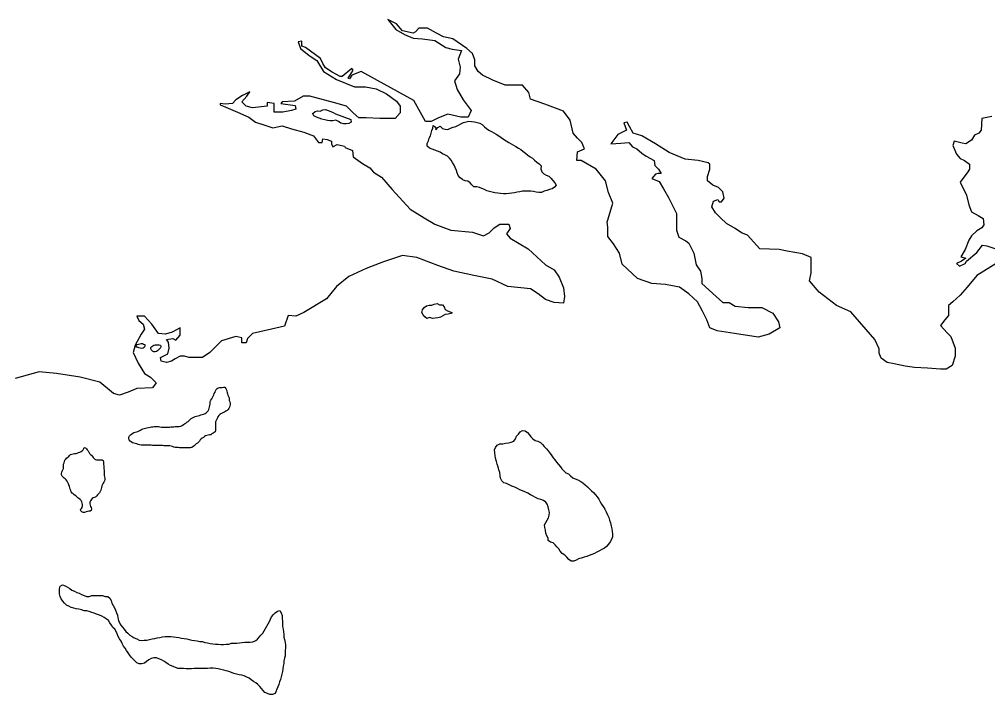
# Model space of a CAD drawing. Header units: inches. Extents: x 2525027 to 2750615, y 3895362 to 4165391.
# Drawn here: x 2602280 to 2609623, y 3913546 to 3918659 of the extents above; entities that cross this region are included whole.
import ezdxf

# ---------------------------------------------------------------- set-up
doc = ezdxf.new("R2010")
doc.units = ezdxf.units.IN
doc.header["$MEASUREMENT"] = 0
doc.layers.add('TDF.DBO', color=7, linetype='Continuous')

msp = doc.modelspace()

# ---------------------------------------------------------------- linework, layer by layer
at = {"layer": 'TDF.DBO'}
for points in [[(2609691.269, 3916817.333), (2609532.342, 3916718.647), (2609461.099, 3916630.926), (2609406.297, 3916570.618), (2609351.495, 3916521.275), (2609318.614, 3916493.862), (2609318.614, 3916450.001), (2609318.614, 3916417.106), (2609291.213, 3916384.21), (2609258.331, 3916340.35), (2609307.653, 3916285.524), (2609335.054, 3916258.111), (2609367.936, 3916170.39), (2609367.936, 3916110.082), (2609346.015, 3916038.809), (2609302.173, 3916011.396), (2609258.331, 3916011.396), (2609159.687, 3916016.879), (2609061.043, 3916022.361), (2608989.8, 3916033.326), (2608907.597, 3916049.774), (2608852.795, 3916060.739), (2608808.953, 3916093.634), (2608792.513, 3916132.012), (2608792.513, 3916164.908), (2608759.631, 3916236.181), (2608578.784, 3916444.519), (2608469.18, 3916493.862), (2608337.654, 3916592.548), (2608266.412, 3916680.269), (2608277.372, 3916740.577), (2608277.372, 3916784.438), (2608277.372, 3916855.711), (2608211.609, 3916883.124), (2608096.525, 3916905.054), (2608036.242, 3916916.019), (2607888.276, 3916921.502), (2607795.114, 3917025.67), (2607751.273, 3917042.118), (2607701.951, 3917075.014), (2607636.188, 3917113.391), (2607592.346, 3917157.252), (2607553.985, 3917195.63), (2607526.584, 3917239.49), (2607537.544, 3917283.351), (2607570.425, 3917294.316), (2607581.386, 3917277.868), (2607597.826, 3917277.868), (2607619.747, 3917305.281), (2607608.787, 3917354.624), (2607575.906, 3917387.52), (2607532.064, 3917403.967), (2607493.702, 3917436.863), (2607493.702, 3917469.758), (2607510.143, 3917524.584), (2607510.143, 3917562.962), (2607499.183, 3917573.927), (2607422.459, 3917590.375), (2607323.815, 3917601.34), (2607203.251, 3917650.683), (2607099.127, 3917716.474), (2606995.002, 3917776.782), (2606929.24, 3917798.712), (2606901.839, 3917848.055), (2606885.398, 3917880.951), (2606857.997, 3917875.468), (2606879.918, 3917820.642), (2606814.155, 3917787.747), (2606759.353, 3917716.474), (2606836.076, 3917721.956), (2606896.358, 3917727.439), (2606923.759, 3917694.543), (2606956.641, 3917678.096), (2606995.002, 3917645.2), (2607027.884, 3917623.27), (2607088.166, 3917590.375), (2607093.646, 3917551.997), (2607121.047, 3917524.584), (2607142.968, 3917491.688), (2607115.567, 3917491.688), (2607099.127, 3917486.206), (2607071.725, 3917453.311), (2607126.528, 3917431.38), (2607159.409, 3917376.555), (2607197.77, 3917310.764), (2607258.053, 3917190.147), (2607258.053, 3917064.048), (2607274.494, 3917009.223), (2607329.296, 3916981.81), (2607351.217, 3916965.362), (2607389.578, 3916888.606), (2607406.019, 3916800.885), (2607438.9, 3916751.542), (2607449.861, 3916696.716), (2607449.861, 3916658.339), (2607559.465, 3916559.652), (2607608.787, 3916515.792), (2607658.109, 3916515.792), (2607701.951, 3916488.379), (2607800.595, 3916477.414), (2607904.719, 3916477.414), (2607986.922, 3916433.553), (2608030.764, 3916367.763), (2608041.724, 3916323.902), (2607959.521, 3916274.559), (2607877.318, 3916252.629), (2607696.47, 3916280.042), (2607564.945, 3916301.972), (2607510.143, 3916323.902), (2607488.222, 3916384.21), (2607455.341, 3916450.001), (2607416.979, 3916521.274), (2607351.217, 3916581.583), (2607279.974, 3916630.926), (2607175.85, 3916652.856), (2607071.725, 3916658.339), (2606962.121, 3916696.716), (2606847.036, 3916806.368), (2606825.116, 3916888.606), (2606781.274, 3916959.88), (2606737.432, 3917014.705), (2606737.432, 3917085.979), (2606731.952, 3917124.357), (2606775.794, 3917266.903), (2606742.912, 3917349.142), (2606720.991, 3917436.863), (2606649.749, 3917524.584), (2606534.664, 3917590.375), (2606501.783, 3917590.375), (2606507.263, 3917656.165), (2606562.065, 3917678.096), (2606540.144, 3917727.439), (2606507.263, 3917760.334), (2606474.382, 3917798.712), (2606452.461, 3917897.398), (2606403.139, 3917963.189), (2606260.653, 3918018.015), (2606151.049, 3918056.393), (2606140.088, 3918105.736), (2606090.766, 3918160.561), (2605959.241, 3918160.561), (2605866.077, 3918198.939), (2605789.354, 3918237.317), (2605756.473, 3918264.73), (2605729.072, 3918308.591), (2605729.072, 3918352.451), (2605712.631, 3918401.794), (2605668.789, 3918440.172), (2605564.665, 3918511.446), (2605493.422, 3918527.893), (2605438.62, 3918555.306), (2605372.857, 3918593.684), (2605307.095, 3918593.684), (2605279.694, 3918566.271), (2605263.253, 3918555.306), (2605181.05, 3918571.754), (2605137.208, 3918626.58), (2605071.445, 3918659.475), (2605131.728, 3918582.719), (2605197.49, 3918544.341), (2605263.253, 3918516.928), (2605334.496, 3918511.446), (2605427.66, 3918500.481), (2605509.863, 3918445.655), (2605559.185, 3918434.69), (2605630.428, 3918423.725), (2605603.027, 3918357.934), (2605619.467, 3918297.626), (2605613.987, 3918248.283), (2605575.626, 3918193.457), (2605597.546, 3918127.666), (2605641.388, 3918050.91), (2605701.671, 3917968.672), (2605679.75, 3917919.329), (2605624.948, 3917919.329), (2605526.304, 3917941.259), (2605455.061, 3917913.846), (2605400.259, 3917886.433), (2605356.417, 3917886.433), (2605268.733, 3918045.428), (2604868.677, 3918264.73), (2604797.434, 3918237.317), (2604780.994, 3918209.905), (2604770.033, 3918215.387), (2604808.395, 3918275.695), (2604797.434, 3918286.66), (2604726.192, 3918226.352), (2604709.751, 3918226.352), (2604649.468, 3918259.248), (2604600.147, 3918292.143), (2604578.226, 3918325.038), (2604561.785, 3918363.416), (2604523.423, 3918390.829), (2604446.7, 3918445.655), (2604419.299, 3918456.62), (2604419.299, 3918494.998), (2604391.898, 3918489.515), (2604408.339, 3918440.172), (2604474.101, 3918385.347), (2604534.384, 3918346.969), (2604583.706, 3918264.73), (2604682.35, 3918204.422), (2604819.355, 3918149.596), (2604901.559, 3918149.596), (2604983.762, 3918133.149), (2605060.485, 3918094.771), (2605137.208, 3918039.945), (2605164.609, 3918001.567), (2605164.609, 3917952.224), (2605126.248, 3917908.363), (2605011.163, 3917908.363), (2604907.039, 3917913.846), (2604852.237, 3917913.846), (2604808.395, 3917952.224), (2604759.073, 3918001.567), (2604660.429, 3918028.98), (2604479.582, 3918078.323), (2604430.26, 3918078.323), (2604364.497, 3918039.945), (2604271.333, 3918034.462), (2604260.373, 3918023.497), (2604369.977, 3918007.05), (2604375.458, 3917979.637), (2604342.576, 3917968.672), (2604276.814, 3917957.707), (2604211.051, 3917957.707), (2604211.051, 3918023.497), (2604156.249, 3918028.98), (2604156.249, 3918001.567), (2604046.644, 3917990.602), (2603997.322, 3918001.567), (2603964.441, 3918034.462), (2604002.803, 3918078.323), (2604024.723, 3918111.218), (2603969.921, 3918083.806), (2603920.599, 3918050.91), (2603893.198, 3918023.497), (2603838.396, 3918018.015), (2603800.034, 3918023.497), (2603800.034, 3918012.532), (2603827.436, 3918001.567), (2603931.56, 3917957.707), (2604019.243, 3917919.329), (2604068.565, 3917880.951), (2604139.808, 3917859.02), (2604200.091, 3917837.09), (2604271.333, 3917853.538), (2604342.576, 3917831.608), (2604435.74, 3917804.195), (2604506.983, 3917776.782), (2604545.344, 3917727.439), (2604572.745, 3917727.439), (2604578.226, 3917754.852), (2604611.107, 3917749.369), (2604643.988, 3917738.404), (2604643.988, 3917716.474), (2604654.949, 3917694.543), (2604687.83, 3917710.991), (2604742.632, 3917700.026), (2604748.112, 3917689.061), (2604802.915, 3917667.131), (2604808.395, 3917617.787), (2604879.638, 3917568.444), (2604934.44, 3917535.549), (2604961.841, 3917502.654), (2605022.123, 3917464.276), (2605104.327, 3917371.072), (2605241.332, 3917223.043), (2605345.456, 3917157.252), (2605427.66, 3917107.909), (2605548.224, 3917064.048), (2605712.631, 3917047.601), (2605794.834, 3917020.188), (2605838.676, 3917042.118), (2605877.038, 3917080.496), (2605920.879, 3917107.909), (2605986.642, 3917107.909), (2605997.602, 3917075.014), (2605970.201, 3917036.636), (2605997.602, 3917003.74), (2606134.608, 3916921.502), (2606266.133, 3916800.885), (2606331.896, 3916762.507), (2606370.257, 3916707.682), (2606403.139, 3916625.443), (2606408.619, 3916559.652), (2606403.139, 3916510.309), (2606331.896, 3916515.792), (2606266.133, 3916537.722), (2606211.331, 3916581.583), (2606151.049, 3916619.961), (2605981.162, 3916636.408), (2605860.597, 3916691.234), (2605723.591, 3916718.647), (2605570.145, 3916751.542), (2605449.581, 3916795.403), (2605290.654, 3916855.711), (2605181.05, 3916872.159), (2605038.564, 3916822.815), (2604907.039, 3916773.472), (2604775.514, 3916713.164), (2604682.35, 3916636.408), (2604605.627, 3916543.205), (2604435.74, 3916439.036), (2604375.458, 3916411.623), (2604315.175, 3916417.106), (2604287.774, 3916334.867), (2604189.13, 3916312.937), (2604046.644, 3916280.042), (2604008.283, 3916241.664), (2603997.322, 3916208.768), (2603964.441, 3916208.768), (2603964.441, 3916247.146), (2603920.599, 3916258.111), (2603810.995, 3916225.216), (2603722.196, 3916137.495), (2603667.394, 3916099.117), (2603607.112, 3916099.117), (2603563.27, 3916099.117), (2603530.388, 3916110.082), (2603497.507, 3916110.082), (2603459.146, 3916088.152), (2603431.744, 3916071.704), (2603393.383, 3916060.739), (2603355.021, 3916071.704), (2603349.541, 3916099.117), (2603404.343, 3916126.53), (2603415.304, 3916170.39), (2603409.824, 3916214.251), (2603393.383, 3916236.181), (2603442.705, 3916241.664), (2603464.626, 3916230.698), (2603497.507, 3916269.076), (2603497.507, 3916323.902), (2603437.225, 3916291.007), (2603387.903, 3916274.559), (2603333.101, 3916280.042), (2603283.779, 3916351.315), (2603228.976, 3916411.623), (2603168.694, 3916411.623), (2603185.135, 3916378.728), (2603218.016, 3916351.315), (2603228.976, 3916312.937), (2603201.575, 3916274.559), (2603157.734, 3916192.32), (2603141.293, 3916137.495), (2603179.654, 3916055.256), (2603228.976, 3915978.5), (2603272.818, 3915951.088), (2603316.66, 3915907.227), (2603289.259, 3915868.849), (2603168.694, 3915863.367), (2603102.931, 3915835.954), (2603037.169, 3915814.023), (2602993.327, 3915824.989), (2602889.203, 3915912.71), (2602741.237, 3915951.088), (2602560.39, 3915978.5), (2602428.864, 3915989.466), (2602248.017, 3915940.122)], [(2609647.427, 3917924.811), (2609570.704, 3917908.364), (2609565.224, 3917820.643), (2609548.783, 3917798.712), (2609515.902, 3917782.265), (2609493.981, 3917743.887), (2609450.139, 3917716.474), (2609422.738, 3917721.956), (2609362.455, 3917738.404), (2609351.495, 3917705.509), (2609378.896, 3917639.718), (2609406.297, 3917606.822), (2609439.178, 3917590.375), (2609477.54, 3917562.962), (2609477.54, 3917524.584), (2609461.099, 3917497.171), (2609433.698, 3917464.276), (2609406.297, 3917425.898), (2609455.619, 3917327.212), (2609472.06, 3917255.938), (2609493.981, 3917201.113), (2609543.303, 3917173.7), (2609581.664, 3917151.77), (2609587.144, 3917102.426), (2609570.704, 3917080.496), (2609532.342, 3917058.566), (2609493.981, 3917020.188), (2609472.06, 3916987.293), (2609444.659, 3916916.019), (2609411.777, 3916861.194), (2609450.139, 3916850.228), (2609417.258, 3916828.298), (2609378.896, 3916811.85), (2609400.817, 3916789.92), (2609444.659, 3916811.85), (2609455.619, 3916828.298), (2609532.342, 3916894.089), (2609576.184, 3916948.915), (2609609.065, 3916943.432), (2609707.709, 3916910.537)]]:
    msp.add_lwpolyline(points, dxfattribs=at)
for points in [[(2604503.76, 3917946.432), (2604519.494, 3917961.188), (2604538.803, 3917966.815), (2604559.649, 3917965.339), (2604578.952, 3917974.519), (2604599.793, 3917976.089), (2604618.616, 3917969.024), (2604638.455, 3917962.47), (2604656.774, 3917953.881), (2604675.6, 3917944.786), (2604790.577, 3917901.387), (2604793.664, 3917881.596), (2604775.382, 3917870.896), (2604755.052, 3917867.297), (2604734.717, 3917867.251), (2604714.877, 3917873.297), (2604698.078, 3917885.443), (2604676.197, 3917896.562), (2604655.362, 3917891.948), (2604634.521, 3917890.377), (2604613.672, 3917892.87), (2604592.818, 3917898.406), (2604571.962, 3917903.944), (2604551.105, 3917912.019), (2604530.754, 3917920.096), (2604511.416, 3917930.204), (2604501.214, 3917948.964)], [(2605966.786, 3917740.056), (2605987.143, 3917727.918), (2606005.465, 3917717.299), (2606023.787, 3917706.679), (2606041.092, 3917696.058), (2606059.922, 3917684.933), (2606078.246, 3917673.805), (2606094.536, 3917661.151), (2606113.883, 3917646.474), (2606132.212, 3917632.301), (2606149.52, 3917619.648), (2606166.319, 3917607.503), (2606182.613, 3917593.326), (2606198.907, 3917579.149), (2606218.254, 3917564.47), (2606232.008, 3917549.273), (2606231.032, 3917526.935), (2606237.682, 3917504.613), (2606253.469, 3917490.435), (2606271.787, 3917480.832), (2606290.108, 3917471.229), (2606305.384, 3917458.064), (2606321.179, 3917438.809), (2606336.463, 3917421.584), (2606347.678, 3917404.857), (2606334.489, 3917388.075), (2606316.716, 3917377.375), (2606296.393, 3917370.223), (2606276.577, 3917364.596), (2606255.237, 3917357.44), (2606236.442, 3917349.276), (2606216.107, 3917348.723), (2606195.766, 3917351.216), (2606175.422, 3917355.739), (2606154.574, 3917358.23), (2606133.22, 3917358.69), (2606112.885, 3917358.645), (2606092.041, 3917358.091), (2606071.716, 3917352.968), (2606050.367, 3917350.383), (2606030.548, 3917346.277), (2606010.218, 3917342.679), (2605989.889, 3917339.587), (2605967.522, 3917338.521), (2605946.675, 3917339.49), (2605924.304, 3917340.963), (2605903.964, 3917342.948), (2605882.097, 3917345.945), (2605861.752, 3917350.976), (2605841.408, 3917356.007), (2605821.569, 3917362.054), (2605802.742, 3917371.148), (2605783.916, 3917379.229), (2605764.583, 3917387.308), (2605744.748, 3917391.832), (2605723.903, 3917391.786), (2605708.623, 3917407.487), (2605693.853, 3917421.669), (2605676.547, 3917433.305), (2605656.204, 3917437.321), (2605639.859, 3917444.808), (2605636.868, 3917446.414), (2605618.033, 3917460.078), (2605603.259, 3917476.289), (2605597.63, 3917496.583), (2605590.478, 3917515.348), (2605581.796, 3917536.649), (2605573.629, 3917554.906), (2605560.374, 3917574.674), (2605550.681, 3917593.434), (2605538.957, 3917609.652), (2605522.661, 3917624.845), (2605503.835, 3917633.432), (2605485.01, 3917641.511), (2605468.212, 3917653.15), (2605447.862, 3917660.719), (2605427.002, 3917669.302), (2605407.672, 3917675.35), (2605387.831, 3917682.92), (2605368.484, 3917698.106), (2605369.462, 3917719.428), (2605378.065, 3917740.768), (2605385.148, 3917760.074), (2605394.774, 3917777.863), (2605399.313, 3917797.67), (2605404.87, 3917816.972), (2605411.444, 3917836.277), (2605414.967, 3917856.084), (2605431.765, 3917843.937), (2605435.872, 3917823.134), (2605449.565, 3917840.932), (2605468.36, 3917849.603), (2605484.658, 3917833.396), (2605504.497, 3917826.841), (2605526.869, 3917825.368), (2605546.172, 3917834.549), (2605565.985, 3917842.207), (2605585.8, 3917848.851), (2605606.118, 3917858.542), (2605624.404, 3917867.212), (2605643.195, 3917877.914), (2605664.028, 3917884.052), (2605685.374, 3917887.653), (2605706.221, 3917886.178), (2605728.085, 3917884.196), (2605748.939, 3917879.166), (2605769.283, 3917874.135), (2605786.588, 3917863.513), (2605803.904, 3917846.801), (2605819.18, 3917833.636), (2605837.505, 3917821.495), (2605855.825, 3917811.383), (2605874.654, 3917801.272), (2605892.468, 3917790.652), (2605912.319, 3917777.498), (2605929.12, 3917764.845), (2605947.445, 3917752.195)], [(2605403.735, 3916494.086), (2605423.04, 3916501.743), (2605444.382, 3916506.868), (2605463.21, 3916497.772), (2605484.562, 3916498.327), (2605498.823, 3916483.638), (2605506.486, 3916463.349), (2605523.792, 3916452.221), (2605542.615, 3916445.156), (2605558.739, 3916437.151), (2605548.742, 3916430.956), (2605528.415, 3916426.85), (2605506.556, 3916425.277), (2605487.766, 3916414.067), (2605469.991, 3916403.876), (2605450.173, 3916399.262), (2605429.335, 3916395.662), (2605408.494, 3916394.093), (2605388.654, 3916401.155), (2605367.821, 3916395.017), (2605352.038, 3916407.673), (2605337.775, 3916422.362), (2605328.59, 3916440.616), (2605334.146, 3916460.934), (2605346.825, 3916478.222), (2605363.578, 3916490.442), (2605383.398, 3916495.056)], [(2603230.216, 3916196.622), (2603230.79, 3916184.162), (2603225.631, 3916174.444), (2603216.669, 3916168.76), (2603204.202, 3916167.915), (2603194.067, 3916168.219), (2603184.574, 3916171.884), (2603175.94, 3916177.147), (2603165.818, 3916177.854), (2603165.863, 3916188.403), (2603171.927, 3916196.741), (2603181.753, 3916199.695), (2603191.19, 3916203.199), (2603201.388, 3916205.057), (2603211.823, 3916205.693), (2603220.719, 3916200.152)], [(2603318.45, 3916144.08), (2603308.106, 3916141.954), (2603297.718, 3916142.806), (2603288.946, 3916147.936), (2603280.893, 3916154.534), (2603274.805, 3916163.506), (2603275.786, 3916173.756), (2603283.173, 3916181.109), (2603290.429, 3916186.542), (2603298.628, 3916191.332), (2603308.184, 3916194.292), (2603318.617, 3916194.928), (2603328.751, 3916194.624), (2603338.751, 3916194.326), (2603348.817, 3916191.726), (2603351.213, 3916181.374), (2603349.157, 3916171.428), (2603342.023, 3916163.527), (2603334.64, 3916156.309), (2603326.87, 3916149.779)], [(2603655.219, 3915664.435), (2603664.926, 3915667.932), (2603674.606, 3915670.484), (2603686.351, 3915674.324), (2603695.041, 3915680.016), (2603702.303, 3915687.644), (2603709.162, 3915695.418), (2603715.112, 3915704.437), (2603718.248, 3915714.352), (2603720.599, 3915725.102), (2603722.805, 3915735.584), (2603724.459, 3915745.68), (2603725.18, 3915756.206), (2603725.761, 3915766.603), (2603730.108, 3915776.347), (2603737.709, 3915786.263), (2603742.992, 3915795.573), (2603748.159, 3915805.561), (2603752.503, 3915815.17), (2603756.721, 3915825.051), (2603761.909, 3915835.716), (2603766.532, 3915845.587), (2603771.425, 3915855.449), (2603777.613, 3915863.379), (2603786.696, 3915868.652), (2603796.383, 3915871.474), (2603807.103, 3915872.642), (2603817.377, 3915872.47), (2603827.424, 3915873.792), (2603837.547, 3915873.084), (2603843.647, 3915864.516), (2603848.185, 3915853.426), (2603851.399, 3915843.321), (2603852.841, 3915832.729), (2603853.152, 3915830.949), (2603856.067, 3915823.03), (2603859.401, 3915812.38), (2603863.164, 3915802.531), (2603868.155, 3915793.049), (2603869.072, 3915783.014), (2603869.704, 3915772.445), (2603873.459, 3915762.324), (2603877.234, 3915752.88), (2603877.73, 3915742.315), (2603875.4, 3915732.242), (2603870.936, 3915723.178), (2603866.863, 3915713.563), (2603861.846, 3915704.111), (2603853.394, 3915697.33), (2603844.305, 3915691.92), (2603835.492, 3915686.639), (2603826.022, 3915682.053), (2603815.886, 3915677.757), (2603807.187, 3915671.797), (2603798.624, 3915665.83), (2603790.834, 3915658.626), (2603784.364, 3915650.298), (2603780.036, 3915641.229), (2603774.713, 3915630.569), (2603769.967, 3915621.108), (2603766.826, 3915611.059), (2603765.967, 3915600.399), (2603765.648, 3915589.725), (2603765.301, 3915578.104), (2603765.391, 3915567.552), (2603766.706, 3915557.234), (2603766.669, 3915546.956), (2603763.799, 3915536.898), (2603756.411, 3915529.544), (2603747.356, 3915525.217), (2603737.632, 3915521.18), (2603730.911, 3915513.538), (2603720.745, 3915512.758), (2603710.561, 3915511.439), (2603700.728, 3915508.218), (2603691.013, 3915504.45), (2603682.08, 3915499.712), (2603674.057, 3915493.732), (2603665.103, 3915488.319), (2603656.942, 3915482.206), (2603649.8, 3915474.034), (2603644.116, 3915464.871), (2603637.249, 3915456.826), (2603628.546, 3915450.73), (2603620.24, 3915444.35), (2603612.852, 3915436.997), (2603605.072, 3915430.062), (2603597.306, 3915423.668), (2603587.077, 3915416.263), (2603576.862, 3915413.864), (2603566.441, 3915413.636), (2603556.442, 3915413.934), (2603545.09, 3915414.272), (2603534.28, 3915414.596), (2603523.605, 3915414.914), (2603513.606, 3915415.214), (2603503.336, 3915415.52), (2603492.256, 3915415.851), (2603481.85, 3915416.162), (2603471.045, 3915416.622), (2603460.137, 3915418.163), (2603450.344, 3915420.891), (2603439.894, 3915424.178), (2603429.831, 3915426.914), (2603418.804, 3915429.001), (2603407.871, 3915429.734), (2603397.33, 3915430.049), (2603384.224, 3915430.441), (2603374.088, 3915430.743), (2603363.954, 3915431.046), (2603352.604, 3915431.385), (2603341.253, 3915431.725), (2603330.578, 3915432.043), (2603320.578, 3915432.342), (2603310.173, 3915432.653), (2603300.039, 3915432.957), (2603289.094, 3915433.284), (2603277.608, 3915433.626), (2603266.391, 3915433.962), (2603253.961, 3915434.333), (2603243.556, 3915434.645), (2603233.286, 3915434.952), (2603223.017, 3915435.257), (2603212.477, 3915435.572), (2603201.532, 3915435.9), (2603190.483, 3915437.313), (2603180.291, 3915440.186), (2603168.904, 3915443.908), (2603156.968, 3915447.24), (2603146.362, 3915449.856), (2603136.332, 3915453.673), (2603127.308, 3915459.488), (2603119.522, 3915465.941), (2603111.125, 3915474.577), (2603108.585, 3915484.662), (2603108.762, 3915495.07), (2603113.778, 3915504.523), (2603121.031, 3915511.881), (2603129.083, 3915518.807), (2603138.182, 3915524.622), (2603147.533, 3915529.753), (2603157.661, 3915533.778), (2603167.613, 3915536.455), (2603177.85, 3915539.53), (2603187.16, 3915543.311), (2603196.919, 3915548.563), (2603205.729, 3915553.71), (2603216.005, 3915558.137), (2603225.969, 3915561.22), (2603235.91, 3915563.493), (2603245.979, 3915565.492), (2603257.824, 3915568.113), (2603269.545, 3915571.144), (2603280.416, 3915572.847), (2603291.005, 3915574.155), (2603302.129, 3915575.31), (2603313.23, 3915575.654), (2603323.774, 3915575.474), (2603334.584, 3915575.152), (2603344.83, 3915574.034), (2603355.734, 3915572.355), (2603365.718, 3915571.516), (2603375.713, 3915571.082), (2603386.253, 3915570.767), (2603397.333, 3915570.435), (2603407.904, 3915571.202), (2603418.077, 3915572.115), (2603428.247, 3915573.028), (2603438.279, 3915573.811), (2603449.252, 3915574.429), (2603460.226, 3915575.049), (2603471.203, 3915575.802), (2603481.366, 3915576.444), (2603491.403, 3915577.362), (2603502.023, 3915579.75), (2603511.902, 3915584.459), (2603522.23, 3915590.642), (2603531.858, 3915596.035), (2603540.565, 3915602.267), (2603549.026, 3915609.316), (2603557.582, 3915615.013), (2603566.301, 3915621.649), (2603574.237, 3915629.258), (2603582.574, 3915636.716), (2603591.81, 3915642.528), (2603601.692, 3915647.371), (2603611.833, 3915651.801), (2603621.945, 3915655.285), (2603632.292, 3915657.547), (2603643.609, 3915660.591)], [(2606378.024, 3915270.847), (2606389.745, 3915254.629), (2606405.025, 3915239.434), (2606420.811, 3915226.271), (2606439.128, 3915217.175), (2606454.916, 3915202.997), (2606471.72, 3915188.313), (2606490.546, 3915179.217), (2606510.896, 3915171.648), (2606532.268, 3915160.53), (2606548.558, 3915148.89), (2606565.365, 3915133.191), (2606583.693, 3915119.017), (2606598.462, 3915104.33), (2606613.741, 3915089.643), (2606628.002, 3915075.462), (2606645.32, 3915058.241), (2606658.058, 3915042.533), (2606669.274, 3915025.298), (2606679.477, 3915006.539), (2606689.677, 3914988.287), (2606702.421, 3914970.041), (2606714.659, 3914949.763), (2606724.357, 3914928.972), (2606734.566, 3914906.659), (2606744.26, 3914887.898), (2606751.416, 3914866.593), (2606757.555, 3914846.302), (2606764.209, 3914820.936), (2606768.821, 3914801.148), (2606771.909, 3914780.851), (2606773.472, 3914760.041), (2606771.984, 3914739.732), (2606764.393, 3914720.933), (2606754.768, 3914702.129), (2606743.614, 3914684.845), (2606728.393, 3914668.566), (2606711.64, 3914655.331), (2606692.85, 3914644.121), (2606674.566, 3914633.926), (2606655.266, 3914623.731), (2606636.474, 3914613.536), (2606617.677, 3914605.881), (2606597.356, 3914598.22), (2606577.54, 3914592.591), (2606557.725, 3914585.948), (2606536.891, 3914579.81), (2606516.567, 3914573.165), (2606497.773, 3914564.493), (2606479.486, 3914556.331), (2606459.148, 3914557.301), (2606441.331, 3914569.951), (2606427.065, 3914586.671), (2606411.28, 3914600.849), (2606392.95, 3914615.53), (2606377.669, 3914631.74), (2606365.435, 3914649.479), (2606352.188, 3914665.186), (2606338.434, 3914680.385), (2606324.679, 3914695.583), (2606303.825, 3914701.119), (2606285.501, 3914713.262), (2606285.5, 3914713.262), (2606285.468, 3914731.028), (2606274.759, 3914749.28), (2606268.622, 3914768.556), (2606266.041, 3914790.378), (2606259.903, 3914810.67), (2606257.831, 3914830.97), (2606266.949, 3914849.773), (2606278.61, 3914867.058), (2606288.236, 3914884.847), (2606292.775, 3914905.163), (2606294.77, 3914925.98), (2606291.174, 3914946.277), (2606285.036, 3914966.568), (2606278.899, 3914986.86), (2606267.175, 3915003.585), (2606249.359, 3915015.729), (2606230.534, 3915023.301), (2606209.679, 3915029.346), (2606190.344, 3915038.44), (2606172.023, 3915048.551), (2606152.175, 3915059.675), (2606131.819, 3915070.797), (2606109.939, 3915081.409), (2606091.113, 3915089.488), (2606071.781, 3915096.552), (2606053.971, 3915106.156), (2606034.125, 3915115.757), (2606011.739, 3915125.352), (2605990.878, 3915134.443), (2605970.015, 3915144.549), (2605950.179, 3915149.582), (2605935.916, 3915164.27), (2605925.713, 3915184.045), (2605922.626, 3915203.835), (2605918.515, 3915227.177), (2605912.378, 3915247.976), (2605906.236, 3915270.298), (2605900.605, 3915291.099), (2605893.45, 3915311.389), (2605886.798, 3915335.232), (2605883.2, 3915356.544), (2605880.62, 3915377.859), (2605879.055, 3915399.176), (2605887.662, 3915417.977), (2605898.307, 3915435.26), (2605919.135, 3915444.445), (2605943.535, 3915446.022), (2605963.861, 3915451.143), (2605985.21, 3915452.714), (2606004.52, 3915458.342), (2606026.366, 3915466.005), (2606037.519, 3915483.797), (2606045.108, 3915503.612), (2606061.348, 3915518.877), (2606074.538, 3915534.643), (2606091.293, 3915546.864), (2606111.635, 3915542.848), (2606129.958, 3915531.722), (2606142.191, 3915514.489), (2606154.93, 3915498.274), (2606169.195, 3915482.061), (2606186.501, 3915470.932), (2606207.357, 3915463.872), (2606227.2, 3915455.795), (2606241.972, 3915440.598), (2606256.237, 3915423.879), (2606272.029, 3915406.654), (2606286.799, 3915391.966), (2606301.579, 3915372.202), (2606312.795, 3915354.967), (2606324.518, 3915338.749), (2606336.24, 3915322.533), (2606349.489, 3915306.317), (2606365.279, 3915289.094)], [(2602833.655, 3915349.785), (2602839.329, 3915340.554), (2602846.408, 3915333.04), (2602854.464, 3915326.578), (2602864.67, 3915324.108), (2602874.689, 3915324.484), (2602885.369, 3915324.3), (2602896.048, 3915324.118), (2602906.703, 3915323.123), (2602915.897, 3915318.519), (2602918.305, 3915308.575), (2602917.986, 3915297.9), (2602918.215, 3915287.48), (2602918.859, 3915277.317), (2602919.223, 3915266.892), (2602920.132, 3915256.585), (2602921.587, 3915246.398), (2602922.742, 3915235.274), (2602923.119, 3915225.254), (2602922.819, 3915215.255), (2602922.921, 3915205.107), (2602924.249, 3915195.195), (2602926.371, 3915184.717), (2602926.587, 3915173.892), (2602924.131, 3915164.091), (2602919.798, 3915154.889), (2602914.401, 3915146.26), (2602909.373, 3915136.401), (2602905.671, 3915125.692), (2602902.372, 3915114.835), (2602899.089, 3915104.519), (2602895.797, 3915093.933), (2602892.116, 3915083.899), (2602886.69, 3915074.324), (2602880.097, 3915066.406), (2602872.975, 3915058.91), (2602867.299, 3915050.018), (2602859.649, 3915042.944), (2602849.656, 3915038.914), (2602839.298, 3915036.248), (2602831.004, 3915030.275), (2602824.796, 3915021.669), (2602819.641, 3915012.085), (2602814.637, 3915003.037), (2602813.876, 3914991.158), (2602816.013, 3914981.222), (2602819.374, 3914971.518), (2602823.003, 3914961.673), (2602825.952, 3914951.712), (2602824.134, 3914940.675), (2602815.587, 3914935.251), (2602805.174, 3914935.291), (2602795.372, 3914933.149), (2602785.386, 3914929.39), (2602773.903, 3914925.271), (2602763.645, 3914925.983), (2602753.755, 3914929.93), (2602746.672, 3914937.31), (2602743.994, 3914947.262), (2602751.25, 3914954.756), (2602755.448, 3914963.963), (2602757.388, 3914974.589), (2602757.421, 3914984.73), (2602755.439, 3914995.34), (2602752.343, 3915004.899), (2602746.858, 3915016.019), (2602739.666, 3915024.212), (2602731.192, 3915030.282), (2602723.278, 3915037.01), (2602715.908, 3915043.857), (2602707.855, 3915050.455), (2602696.064, 3915058.652), (2602687.609, 3915065.395), (2602680.243, 3915072.379), (2602673.361, 3915081.916), (2602668.795, 3915092.06), (2602664.896, 3915101.916), (2602661.416, 3915112.163), (2602658.48, 3915122.53), (2602655.281, 3915133.174), (2602651.657, 3915143.155), (2602646.797, 3915152.498), (2602640.709, 3915161.47), (2602634.542, 3915172.341), (2602627.877, 3915180.114), (2602618.579, 3915185.8), (2602610.952, 3915193.061), (2602604.155, 3915200.974), (2602598.198, 3915209.808), (2602597.955, 3915219.823), (2602600.282, 3915229.763), (2602604.75, 3915238.96), (2602609.897, 3915248.275), (2602614.38, 3915258.014), (2602614.544, 3915268.016), (2602614.367, 3915280.194), (2602615.211, 3915290.313), (2602619.42, 3915299.925), (2602621.49, 3915310.412), (2602624.763, 3915320.322), (2602630.971, 3915328.928), (2602637.95, 3915336.159), (2602645.722, 3915342.824), (2602653.364, 3915349.627), (2602660.613, 3915356.85), (2602668.39, 3915363.651), (2602678.097, 3915367.148), (2602688.059, 3915370.097), (2602698.266, 3915372.224), (2602708.957, 3915372.447), (2602718.902, 3915374.855), (2602728.355, 3915378.899), (2602738.208, 3915382.798), (2602748.048, 3915386.155), (2602756.332, 3915391.858), (2602762.271, 3915400.472), (2602767.135, 3915409.389), (2602770.072, 3915417.146), (2602779.97, 3915413.468), (2602787.45, 3915405.807), (2602794.673, 3915398.557), (2602801.742, 3915390.772), (2602805.379, 3915381.197), (2602810.223, 3915371.314), (2602817.572, 3915363.791), (2602826.455, 3915357.844)], [(2602909.799, 3914295.282), (2602928.818, 3914289.035), (2602948.813, 3914288.301), (2602965.511, 3914276.847), (2602975.113, 3914258.708), (2602981.434, 3914239.449), (2602991.18, 3914221.575), (2603000.372, 3914203.314), (2603009.154, 3914184.928), (2603015.209, 3914165.811), (2603023.997, 3914147.562), (2603024.75, 3914127.522), (2603030.798, 3914108.135), (2603038.21, 3914089.116), (2603049.473, 3914072.279), (2603061.973, 3914056.082), (2603074.481, 3914040.153), (2603086.579, 3914024.104), (2603101.6, 3914010.805), (2603115.921, 3913996.717), (2603133.614, 3913986.857), (2603150.748, 3913976.338), (2603169.304, 3913968.209), (2603186.431, 3913957.552), (2603206.362, 3913954.659), (2603226.077, 3913958.127), (2603246.108, 3913958.609), (2603265.584, 3913963.168), (2603285.459, 3913967.442), (2603305.177, 3913971.047), (2603324.936, 3913976.001), (2603344.999, 3913977.565), (2603364.877, 3913981.976), (2603384.874, 3913985.84), (2603405.282, 3913985.366), (2603427.575, 3913984.566), (2603447.696, 3913983.558), (2603467.737, 3913979.848), (2603487.716, 3913978.575), (2603507.152, 3913972.719), (2603527.372, 3913970.493), (2603547.322, 3913968.273), (2603567.069, 3913963.761), (2603586.816, 3913959.248), (2603606.714, 3913955.272), (2603626.493, 3913951.842), (2603646.677, 3913948.398), (2603666.786, 3913946.987), (2603685.657, 3913940.335), (2603705.699, 3913936.626), (2603725.625, 3913933.595), (2603745.666, 3913929.886), (2603765.883, 3913927.525), (2603786.004, 3913926.518), (2603806.272, 3913925.912), (2603826.412, 3913925.444), (2603846.511, 3913928.226), (2603866.669, 3913928.434), (2603885.92, 3913934.487), (2603906.23, 3913935.231), (2603926.666, 3913935.703), (2603947.446, 3913938.599), (2603967.787, 3913940.426), (2603987.633, 3913943.753), (2604007.905, 3913943.284), (2604027.905, 3913942.687), (2604047.766, 3913946.555), (2604065.874, 3913951.996), (2604070.924, 3913955.164), (2604083.735, 3913964.415), (2604096.664, 3913980.665), (2604109.977, 3913996.226), (2604123.414, 3914011.378), (2604133.934, 3914028.512), (2604144.983, 3914045.222), (2604155.252, 3914063.037), (2604164.318, 3914081.295), (2604174.438, 3914098.575), (2604181.231, 3914117.713), (2604190.96, 3914135.546), (2604204.004, 3914151.116), (2604217.564, 3914165.857), (2604234.129, 3914177.129), (2604253.881, 3914181.814), (2604264.298, 3914163.785), (2604269.936, 3914144.276), (2604270.387, 3914123.164), (2604272.488, 3914102.949), (2604274.191, 3914083.016), (2604273.84, 3914062.199), (2604277.017, 3914041.818), (2604279.651, 3914021.316), (2604282.575, 3914001.482), (2604284.262, 3913981.009), (2604288.559, 3913963.744), (2604292.673, 3913941.13), (2604295.319, 3913921.036), (2604295.258, 3913900.884), (2604294.656, 3913880.75), (2604293.509, 3913860.499), (2604292.769, 3913840.234), (2604287.851, 3913820.498), (2604284.273, 3913800.319), (2604282.991, 3913780.07), (2604279.023, 3913760.443), (2604275.588, 3913740.528), (2604273.066, 3913719.506), (2604268.021, 3913700.045), (2604263.783, 3913680.425), (2604258.203, 3913661.116), (2604251.548, 3913642.11), (2604245.16, 3913622.96), (2604237.171, 3913604.534), (2604230.386, 3913585.667), (2604223.06, 3913566.817), (2604216.579, 3913553.622), (2604197.948, 3913545.657), (2604177.552, 3913546.537), (2604159, 3913554.8), (2604139.691, 3913560.382), (2604127.597, 3913576.568), (2604114.54, 3913592.239), (2604100.64, 3913606.857), (2604086.327, 3913621.215), (2604070.344, 3913634), (2604054.202, 3913645.979), (2604036.668, 3913656.646), (2604020.543, 3913669.166), (2604002.832, 3913678.485), (2603984.006, 3913686.621), (2603964.296, 3913692.35), (2603943.94, 3913694.581), (2603924.802, 3913701.375), (2603905.019, 3913704.67), (2603887.183, 3913714.266), (2603866.547, 3913720.698), (2603847.095, 3913726.012), (2603827.634, 3913731.057), (2603806.664, 3913735.336), (2603786.966, 3913741.469), (2603767.028, 3913744.094), (2603746.903, 3913744.966), (2603724.986, 3913744.809), (2603704.919, 3913743.109), (2603684.917, 3913743.573), (2603664.644, 3913744.044), (2603644.506, 3913744.509), (2603624.209, 3913744.169), (2603604.202, 3913744.496), (2603583.959, 3913741.45), (2603563.662, 3913741.11), (2603543.528, 3913741.711), (2603523.393, 3913742.312), (2603502.989, 3913742.922), (2603481.778, 3913743.692), (2603462.907, 3913750.341), (2603444.78, 3913759.269), (2603424.726, 3913767.037), (2603406.88, 3913776.36), (2603390.461, 3913788.078), (2603373.893, 3913799.392), (2603356.183, 3913808.712), (2603337.622, 3913816.707), (2603318.489, 3913823.635), (2603298.462, 3913823.286), (2603278.838, 3913818.326), (2603260.031, 3913809.016), (2603243.719, 3913797.196), (2603227.926, 3913784.685), (2603208.672, 3913778.497), (2603188.403, 3913779.103), (2603169.83, 3913786.691), (2603155.513, 3913800.914), (2603140.913, 3913814.74), (2603127.587, 3913830.421), (2603114.792, 3913845.816), (2603104.63, 3913863.295), (2603092.544, 3913879.752), (2603080.196, 3913896.486), (2603068.81, 3913913.731), (2603059.633, 3913932.536), (2603051.113, 3913950.642), (2603038.232, 3913967.662), (2603027.812, 3913985.557), (2603021.49, 3914004.814), (2603012.035, 3914023.356), (2603002.97, 3914041.344), (2602987.675, 3914054.514), (2602978.753, 3914072.769), (2602966.27, 3914089.506), (2602954.449, 3914105.82), (2602938.348, 3914119.149), (2602921.494, 3914129.931), (2602904.075, 3914139.919), (2602885.658, 3914148.178), (2602865.415, 3914154.194), (2602847.427, 3914163.251), (2602828.106, 3914168.428), (2602809.247, 3914175.482), (2602789.925, 3914180.658), (2602769.657, 3914181.264), (2602750.806, 3914188.59), (2602730.908, 3914192.567), (2602710.54, 3914194.392), (2602691.534, 3914201.046), (2602671.925, 3914205.689), (2602654.217, 3914215.01), (2602636.365, 3914224.064), (2602622.182, 3914238.283), (2602608.84, 3914253.423), (2602597.58, 3914270.396), (2602588.797, 3914288.782), (2602582.606, 3914307.901), (2602582.799, 3914327.912), (2602583.396, 3914347.91), (2602589.121, 3914367.486), (2602607.777, 3914376.26), (2602626.942, 3914370.414), (2602644.162, 3914358.266), (2602662.866, 3914350.541), (2602677.739, 3914336.841), (2602696.885, 3914330.318), (2602714.152, 3914319.794), (2602733.572, 3914313.398), (2602751.555, 3914304.204), (2602769.691, 3914295.547), (2602789.246, 3914289.147), (2602809.535, 3914289.217), (2602828.675, 3914296.084), (2602848.993, 3914297.099), (2602869.261, 3914296.494), (2602889.396, 3914295.893)]]:
    msp.add_lwpolyline(points, close=True, dxfattribs=at)

doc.saveas('drawing.dxf')
